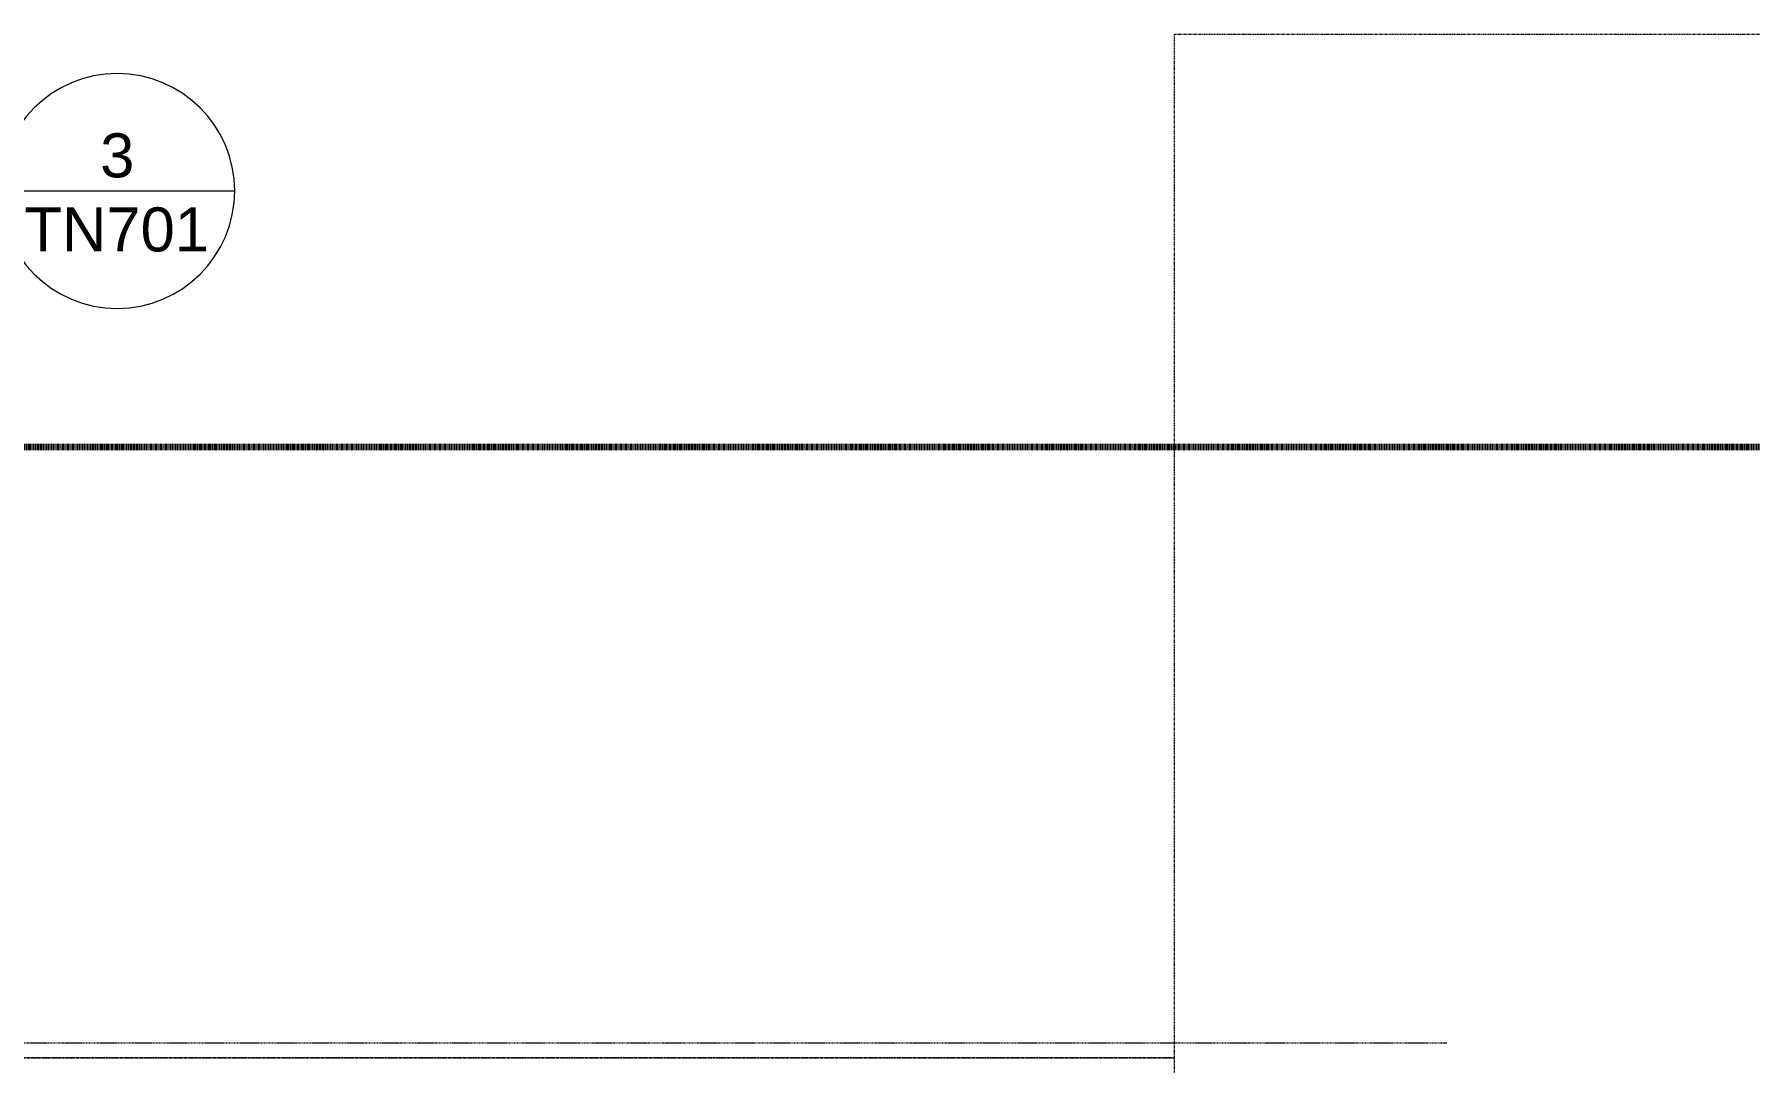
# Model space of a CAD drawing. Header units: inches. Extents: x -1205 to 1409, y -1117 to 895.
# Drawn here: x 156.3 to 506.8, y -555.1 to -345 of the extents above; entities that cross this region are included whole.
import ezdxf

# ---------------------------------------------------------------- set-up
doc = ezdxf.new("R2010")
doc.units = ezdxf.units.IN
doc.header["$MEASUREMENT"] = 0
for name, pattern in [('Double Dash 3_8_', [1, 0.375, -0.125, 0.125, -0.125, 0.125, -0.125]), ('Double Dash 3_8__2_', [1, 0.375, -0.125, 0.125, -0.125, 0.125, -0.125]), ('Grid Line 1_4_', [0.4375, 0.25, -0.0625, 0.0625, -0.0625])]:
    doc.linetypes.add(name, pattern=pattern)
for name, color, linetype, lineweight in [('A-ANNO-SYMB', 150, 'Continuous', 9), ('A-DETL', 90, 'Continuous', 13), ('C-PROP-LINE', 91, 'Double Dash 3_8_', 20), ('S-GRID', 1, 'Continuous', 9)]:
    doc.layers.add(name, color=color, linetype=linetype, lineweight=lineweight)
doc.styles.add('Arial_3', font='arial.ttf', dxfattribs={"height": 9})

# ---------------------------------------------------------------- blocks, each defined once
blk = doc.blocks.new('Family - ___-850868-8TH FLOOR TELECOM PLAN')
at = {"layer": 'C-PROP-LINE', "color": 133, "linetype": 'Double Dash 3_8__2_'}
for p, q in [((389.27, -344.99), (934.11, -344.99)), ((389.27, -554.08), (389.27, -344.99)), ((-889.89, -554.08), (389.27, -554.08))]:
    blk.add_line(p, q, dxfattribs=at)
blk = doc.blocks.new('Family - ___-851313-8TH FLOOR TELECOM PLAN')
at = {"layer": 'C-PROP-LINE', "color": 133, "linetype": 'Double Dash 3_8__2_'}
for p, q in [((389.27, -554.08), (-889.89, -554.08)), ((389.27, -1054.12), (389.27, -554.08))]:
    blk.add_line(p, q, dxfattribs=at)
blk = doc.blocks.new('18433_1 - AEO NY - CENTRAL_rvt-1-8TH FLOOR TELECOM PLAN')
at = {"layer": 'S-GRID', "linetype": 'Grid Line 1_4_'}
blk.add_line((444.9, -551.12), (-904.42, -551.12), dxfattribs=at)
at = {"color": 133, "linetype": 'Double Dash 3_8__2_', "lineweight": 20}
for name in ['Family - ___-850868-8TH FLOOR TELECOM PLAN', 'Family - ___-851313-8TH FLOOR TELECOM PLAN']:
    blk.add_blockref(name, (0, 0), dxfattribs=at)
blk = doc.blocks.new('Floor Plan - Callout Head-55151-8TH FLOOR TELECOM PLAN')
at = {"layer": 'A-ANNO-SYMB'}
blk.add_line((-0.25, 0), (0.25, 0), dxfattribs=at)
for start, end in [(360, 180), (180, 360)]:
    blk.add_arc((0, 0), 0.25, start, end, dxfattribs=at)

msp = doc.modelspace()

# ---------------------------------------------------------------- block references
at = {"lineweight": 5}
msp.add_blockref('18433_1 - AEO NY - CENTRAL_rvt-1-8TH FLOOR TELECOM PLAN', (0, 0), dxfattribs=at)

# ---------------------------------------------------------------- next in the draw order: linework, layer by layer
at = {"layer": 'A-DETL', "linetype": 'Double Dash 3_8_', "lineweight": 140}
msp.add_line((-72.98, -429.24), (557.02, -429.24), dxfattribs=at)

# ---------------------------------------------------------------- next in the draw order: block references
at = {"layer": 'A-ANNO-SYMB', "xscale": 95.99999999999994, "yscale": 95.99999999999994, "zscale": 95.99999999999994}
msp.add_blockref('Floor Plan - Callout Head-55151-8TH FLOOR TELECOM PLAN', (173.28, -377), dxfattribs=at)

# ---------------------------------------------------------------- next in the draw order: texts
at = {"layer": 'A-ANNO-SYMB', "char_height": 9, "attachment_point": 1, "style": 'Arial_3'}
for s, insert, width in [('3', (169.79, -365.22), 8.484), ('TN701', (154.3, -380.36), 46.056)]:
    msp.add_mtext(s, dxfattribs=dict(at, insert=insert, width=width))

doc.saveas('drawing.dxf')
